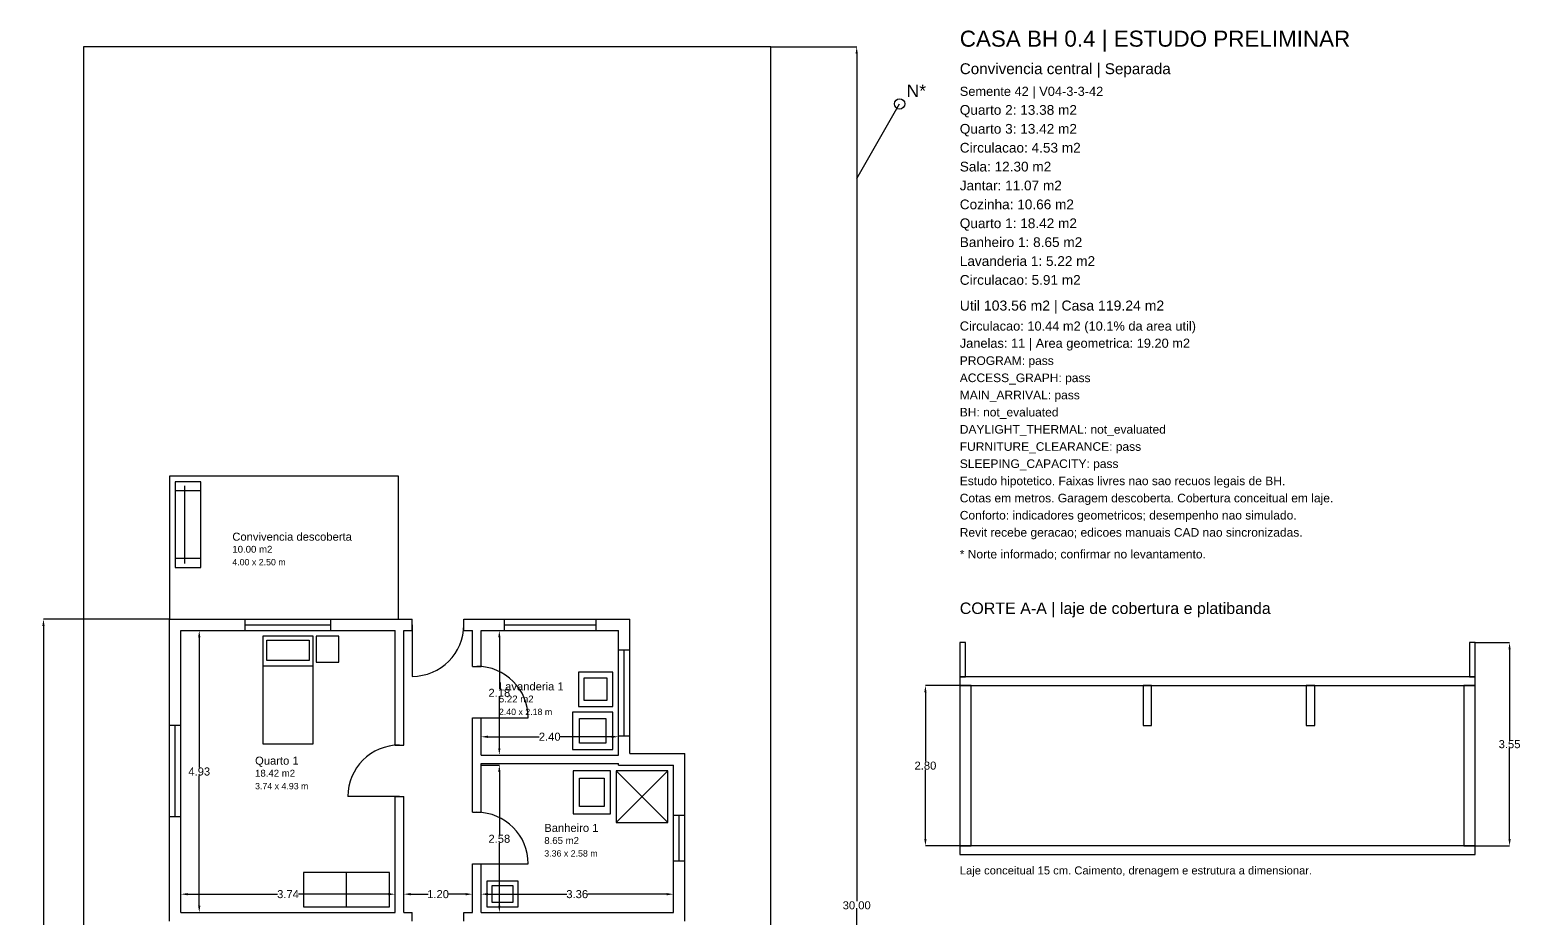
# Model space of a CAD drawing. Header units: millimetres. Extents: x -939 to 107086, y -1492 to 30295.
# Drawn here: x 81061 to 107086, y 14775 to 30295 of the extents above; entities that cross this region are included whole.
import ezdxf

# ---------------------------------------------------------------- set-up
doc = ezdxf.new("R2010")
doc.units = ezdxf.units.MM
doc.header["$MEASUREMENT"] = 0
for name, color, linetype in [('CASA_COBERTURA', 2, 'Continuous'), ('CASA_COTAS', 6, 'Continuous'), ('CASA_ESTUDO', 8, 'Continuous'), ('CASA_EXTERNO', 3, 'Continuous'), ('CASA_JANELAS', 4, 'Continuous'), ('CASA_LOTE', 8, 'Continuous'), ('CASA_MOVEIS', 3, 'Continuous'), ('CASA_PAREDES', 7, 'Continuous'), ('CASA_PORTAS', 2, 'Continuous'), ('CASA_TEXTOS', 7, 'Continuous')]:
    doc.layers.add(name, color=color, linetype=linetype)
doc.styles.get("Standard").update_dxf_attribs({"font": 'arial.ttf'})
doc.dimstyles.get("Standard").update_dxf_attribs({"dimtxt": 0.18, "dimasz": 0.18, "dimexe": 0.18, "dimexo": 0.0625, "dimgap": 0.09, "dimtad": 0, "dimtih": 1, "dimtoh": 1, "dimdec": 4, "dimzin": 0, "dimdsep": 46, "dimtxsty": 'Standard', "dimcen": 0.09, "dimadec": 0, "dimazin": 0, "dimtfac": 1, "dimtdec": 4, "dimtofl": 0, "dimtmove": 0, "dimatfit": 3, "dimfxl": 1, "dimtolj": 1, "dimtzin": 0, "dimarcsym": 0})

# ---------------------------------------------------------------- blocks, each defined once
blk = doc.blocks.new('*D52')
at = {"layer": 'CASA_COTAS', "color": 0, "lineweight": -2, "transparency": 16777216}
for p, q in [((83700, 14875), (83700, 15195)), ((83820, 15195), (85388, 15195)), ((87320, 15195), (85752, 15195)), ((87440, 14875), (87440, 15195))]:
    blk.add_line(p, q, dxfattribs=at)
at = {"layer": 'CASA_COTAS', "color": 0, "transparency": 16777216}
for points in [[(83820, 15215), (83820, 15175), (83700, 15195)], [(87320, 15215), (87320, 15175), (87440, 15195)]]:
    blk.add_solid(points, dxfattribs=at)
at = {"layer": 'Defpoints', "color": 0, "transparency": 16777216}
for p in [(87440, 15195), (83700, 14875), (87440, 14875)]:
    blk.add_point(p, dxfattribs=at)
at = {"layer": 'CASA_COTAS', "color": 0, "transparency": 16777216, "insert": (85570, 15195), "char_height": 140, "attachment_point": 5}
blk.add_mtext('\\A1;3.74', dxfattribs=at)
blk = doc.blocks.new('*D53')
at = {"layer": 'CASA_COTAS', "color": 0, "lineweight": -2, "transparency": 16777216}
for p, q in [((83700, 19800), (84020, 19800)), ((84020, 19680), (84020, 17409)), ((84020, 14995), (84020, 17266)), ((83700, 14875), (84020, 14875))]:
    blk.add_line(p, q, dxfattribs=at)
at = {"layer": 'CASA_COTAS', "color": 0, "transparency": 16777216}
for points in [[(84000, 19680), (84040, 19680), (84020, 19800)], [(84000, 14995), (84040, 14995), (84020, 14875)]]:
    blk.add_solid(points, dxfattribs=at)
at = {"layer": 'Defpoints', "color": 0, "transparency": 16777216}
for p in [(83700, 19800), (84020, 19800), (83700, 14875)]:
    blk.add_point(p, dxfattribs=at)
at = {"layer": 'CASA_COTAS', "color": 0, "transparency": 16777216, "insert": (84020, 17337), "char_height": 140, "attachment_point": 5}
blk.add_mtext('\\A1;4.93', dxfattribs=at)
blk = doc.blocks.new('*D54')
at = {"layer": 'CASA_COTAS', "color": 0, "lineweight": -2, "transparency": 16777216}
for p, q in [((88940, 14875), (88940, 15195)), ((89060, 15195), (90438, 15195)), ((92180, 15195), (90802, 15195)), ((92300, 14875), (92300, 15195))]:
    blk.add_line(p, q, dxfattribs=at)
at = {"layer": 'CASA_COTAS', "color": 0, "transparency": 16777216}
for points in [[(89060, 15215), (89060, 15175), (88940, 15195)], [(92180, 15215), (92180, 15175), (92300, 15195)]]:
    blk.add_solid(points, dxfattribs=at)
at = {"layer": 'Defpoints', "color": 0, "transparency": 16777216}
for p in [(92300, 15195), (88940, 14875), (92300, 14875)]:
    blk.add_point(p, dxfattribs=at)
at = {"layer": 'CASA_COTAS', "color": 0, "transparency": 16777216, "insert": (90620, 15195), "char_height": 140, "attachment_point": 5}
blk.add_mtext('\\A1;3.36', dxfattribs=at)
blk = doc.blocks.new('*D55')
at = {"layer": 'CASA_COTAS', "color": 0, "lineweight": -2, "transparency": 16777216}
for p, q in [((88940, 17450), (89260, 17450)), ((89260, 17330), (89260, 16234)), ((89260, 14995), (89260, 16091)), ((88940, 14875), (89260, 14875))]:
    blk.add_line(p, q, dxfattribs=at)
at = {"layer": 'CASA_COTAS', "color": 0, "transparency": 16777216}
for points in [[(89240, 17330), (89280, 17330), (89260, 17450)], [(89240, 14995), (89280, 14995), (89260, 14875)]]:
    blk.add_solid(points, dxfattribs=at)
at = {"layer": 'Defpoints', "color": 0, "transparency": 16777216}
for p in [(88940, 17450), (89260, 17450), (88940, 14875)]:
    blk.add_point(p, dxfattribs=at)
at = {"layer": 'CASA_COTAS', "color": 0, "transparency": 16777216, "insert": (89260, 16162), "char_height": 140, "attachment_point": 5}
blk.add_mtext('\\A1;2.58', dxfattribs=at)
blk = doc.blocks.new('*D56')
at = {"layer": 'CASA_COTAS', "color": 0, "lineweight": -2, "transparency": 16777216}
for p, q in [((88940, 17625), (88940, 17945)), ((89060, 17945), (89957, 17945)), ((91220, 17945), (90323, 17945)), ((91340, 17625), (91340, 17945))]:
    blk.add_line(p, q, dxfattribs=at)
at = {"layer": 'CASA_COTAS', "color": 0, "transparency": 16777216}
for points in [[(89060, 17965), (89060, 17925), (88940, 17945)], [(91220, 17965), (91220, 17925), (91340, 17945)]]:
    blk.add_solid(points, dxfattribs=at)
at = {"layer": 'Defpoints', "color": 0, "transparency": 16777216}
for p in [(91340, 17945), (88940, 17625), (91340, 17625)]:
    blk.add_point(p, dxfattribs=at)
at = {"layer": 'CASA_COTAS', "color": 0, "transparency": 16777216, "insert": (90140, 17945), "char_height": 140, "attachment_point": 5}
blk.add_mtext('\\A1;2.40', dxfattribs=at)
blk = doc.blocks.new('*D57')
at = {"layer": 'CASA_COTAS', "color": 0, "lineweight": -2, "transparency": 16777216}
for p, q in [((88940, 19800), (89260, 19800)), ((89260, 19680), (89260, 18784)), ((89260, 17745), (89260, 18641)), ((88940, 17625), (89260, 17625))]:
    blk.add_line(p, q, dxfattribs=at)
at = {"layer": 'CASA_COTAS', "color": 0, "transparency": 16777216}
for points in [[(89240, 19680), (89280, 19680), (89260, 19800)], [(89240, 17745), (89280, 17745), (89260, 17625)]]:
    blk.add_solid(points, dxfattribs=at)
at = {"layer": 'Defpoints', "color": 0, "transparency": 16777216}
for p in [(88940, 19800), (89260, 19800), (88940, 17625)]:
    blk.add_point(p, dxfattribs=at)
at = {"layer": 'CASA_COTAS', "color": 0, "transparency": 16777216, "insert": (89260, 18712), "char_height": 140, "attachment_point": 5}
blk.add_mtext('\\A1;2.18', dxfattribs=at)
blk = doc.blocks.new('*D58')
at = {"layer": 'CASA_COTAS', "color": 0, "lineweight": -2, "transparency": 16777216}
for p, q in [((87590, 14875), (87590, 15195)), ((87710, 15195), (88015, 15195)), ((88670, 15195), (88365, 15195)), ((88790, 14875), (88790, 15195))]:
    blk.add_line(p, q, dxfattribs=at)
at = {"layer": 'CASA_COTAS', "color": 0, "transparency": 16777216}
for points in [[(87710, 15215), (87710, 15175), (87590, 15195)], [(88670, 15215), (88670, 15175), (88790, 15195)]]:
    blk.add_solid(points, dxfattribs=at)
at = {"layer": 'Defpoints', "color": 0, "transparency": 16777216}
for p in [(88790, 15195), (87590, 14875), (88790, 14875)]:
    blk.add_point(p, dxfattribs=at)
at = {"layer": 'CASA_COTAS', "color": 0, "transparency": 16777216, "insert": (88190, 15195), "char_height": 140, "attachment_point": 5}
blk.add_mtext('\\A1;1.20', dxfattribs=at)
blk = doc.blocks.new('*D60')
at = {"layer": 'CASA_COTAS', "color": 0, "lineweight": -2, "transparency": 16777216}
for p, q in [((83500, 20000), (81300, 20000)), ((81300, 19880), (81300, 13322)), ((81300, 6620), (81300, 13178)), ((83500, 6500), (81300, 6500))]:
    blk.add_line(p, q, dxfattribs=at)
at = {"layer": 'CASA_COTAS', "color": 0, "transparency": 16777216}
for points in [[(81280, 19880), (81320, 19880), (81300, 20000)], [(81280, 6620), (81320, 6620), (81300, 6500)]]:
    blk.add_solid(points, dxfattribs=at)
at = {"layer": 'Defpoints', "color": 0, "transparency": 16777216}
for p in [(81300, 20000), (83500, 20000), (83500, 6500)]:
    blk.add_point(p, dxfattribs=at)
at = {"layer": 'CASA_COTAS', "color": 0, "transparency": 16777216, "insert": (81300, 13250), "char_height": 140, "attachment_point": 5}
blk.add_mtext('\\A1;13.50', dxfattribs=at)
blk = doc.blocks.new('*D62')
at = {"layer": 'CASA_COTAS', "color": 0, "lineweight": -2, "transparency": 16777216}
for p, q in [((94000, 30000), (95500, 30000)), ((95500, 29880), (95500, 15072)), ((95500, 120), (95500, 14928)), ((94000, 0), (95500, 0))]:
    blk.add_line(p, q, dxfattribs=at)
at = {"layer": 'CASA_COTAS', "color": 0, "transparency": 16777216}
for points in [[(95480, 29880), (95520, 29880), (95500, 30000)], [(95480, 120), (95520, 120), (95500, 0)]]:
    blk.add_solid(points, dxfattribs=at)
at = {"layer": 'Defpoints', "color": 0, "transparency": 16777216}
for p in [(94000, 30000), (95500, 30000), (94000, 0)]:
    blk.add_point(p, dxfattribs=at)
at = {"layer": 'CASA_COTAS', "color": 0, "transparency": 16777216, "insert": (95500, 15000), "char_height": 140, "attachment_point": 5}
blk.add_mtext('\\A1;30.00', dxfattribs=at)
blk = doc.blocks.new('*D63')
at = {"layer": 'CASA_COTAS', "color": 0, "lineweight": -2, "transparency": 16777216}
for p, q in [((97300, 18840), (96700, 18840)), ((96700, 18720), (96700, 17512)), ((96700, 16160), (96700, 17368)), ((97300, 16040), (96700, 16040))]:
    blk.add_line(p, q, dxfattribs=at)
at = {"layer": 'CASA_COTAS', "color": 0, "transparency": 16777216}
for points in [[(96680, 18720), (96720, 18720), (96700, 18840)], [(96680, 16160), (96720, 16160), (96700, 16040)]]:
    blk.add_solid(points, dxfattribs=at)
at = {"layer": 'Defpoints', "color": 0, "transparency": 16777216}
for p in [(96700, 18840), (97300, 18840), (97300, 16040)]:
    blk.add_point(p, dxfattribs=at)
at = {"layer": 'CASA_COTAS', "color": 0, "transparency": 16777216, "insert": (96700, 17440), "char_height": 140, "attachment_point": 5}
blk.add_mtext('\\A1;2.80', dxfattribs=at)
blk = doc.blocks.new('*D64')
at = {"layer": 'CASA_COTAS', "color": 0, "lineweight": -2, "transparency": 16777216}
for p, q in [((106300, 19590), (106900, 19590)), ((106900, 19470), (106900, 17887)), ((106900, 16160), (106900, 17743)), ((106300, 16040), (106900, 16040))]:
    blk.add_line(p, q, dxfattribs=at)
at = {"layer": 'CASA_COTAS', "color": 0, "transparency": 16777216}
for points in [[(106880, 19470), (106920, 19470), (106900, 19590)], [(106880, 16160), (106920, 16160), (106900, 16040)]]:
    blk.add_solid(points, dxfattribs=at)
at = {"layer": 'Defpoints', "color": 0, "transparency": 16777216}
for p in [(106300, 19590), (106900, 19590), (106300, 16040)]:
    blk.add_point(p, dxfattribs=at)
at = {"layer": 'CASA_COTAS', "color": 0, "transparency": 16777216, "insert": (106900, 17815), "char_height": 140, "attachment_point": 5}
blk.add_mtext('\\A1;3.55', dxfattribs=at)

msp = doc.modelspace()

# ---------------------------------------------------------------- linework, layer by layer
at = {"layer": 'CASA_COBERTURA'}
for points in [[(97300, 18990), (97400, 18990), (97400, 19590), (97300, 19590)], [(106200, 18990), (106300, 18990), (106300, 19590), (106200, 19590)], [(97300, 18840), (106300, 18840), (106300, 18990), (97300, 18990)]]:
    msp.add_lwpolyline(points, close=True, dxfattribs=at)
at = {"layer": 'CASA_ESTUDO'}
msp.add_line((95500, 27700), (96250, 28999.038), dxfattribs=at)
for points in [[(97300, 16040), (97500, 16040), (97500, 18840), (97300, 18840)], [(100500, 18140), (100650, 18140), (100650, 18840), (100500, 18840)], [(103350, 18140), (103500, 18140), (103500, 18840), (103350, 18840)], [(106100, 16040), (106300, 16040), (106300, 18840), (106100, 18840)], [(97300, 15890), (106300, 15890), (106300, 16040), (97300, 16040)]]:
    msp.add_lwpolyline(points, close=True, dxfattribs=at)
msp.add_circle((96250, 28999.038), 90, dxfattribs=at)
at = {"layer": 'CASA_EXTERNO'}
msp.add_lwpolyline([(83500, 20000), (87500, 20000), (87500, 22500), (83500, 22500)], close=True, dxfattribs=at)
at = {"layer": 'CASA_JANELAS'}
for p, q in [((84819.95, 20000), (86319.95, 20000)), ((84819.95, 19900), (86319.95, 19900)), ((84819.95, 19800), (86319.95, 19800)), ((89352.4, 20000), (90952.4, 20000)), ((89352.4, 19900), (90952.4, 19900)), ((89352.4, 19800), (90952.4, 19800)), ((91339.9, 17962.5), (91339.9, 19462.5)), ((91439.9, 17962.5), (91439.9, 19462.5)), ((91539.9, 17962.5), (91539.9, 19462.5)), ((83500, 16550), (83500, 18150)), ((83600, 16550), (83600, 18150)), ((83700, 16550), (83700, 18150)), ((92300, 15775), (92300, 16575)), ((92400, 15775), (92400, 16575)), ((92500, 15775), (92500, 16575))]:
    msp.add_line(p, q, dxfattribs=at)
at = {"layer": 'CASA_LOTE'}
msp.add_lwpolyline([(82000, 0), (94000, 0), (94000, 30000), (82000, 30000)], close=True, dxfattribs=at)
at = {"layer": 'CASA_MOVEIS'}
for points in [[(83600, 20900), (84050, 20900), (84050, 22400), (83600, 22400)], [(85129.95, 17820), (86009.95, 17820), (86009.95, 19700), (85129.95, 19700)], [(86059.95, 19250), (86459.95, 19250), (86459.95, 19700), (86059.95, 19700)], [(90639.9, 18475), (91239.9, 18475), (91239.9, 19075), (90639.9, 19075)], [(90539.9, 17725), (91239.9, 17725), (91239.9, 18375), (90539.9, 18375)], [(90550, 16600), (91200, 16600), (91200, 17350), (90550, 17350)], [(91300, 16450), (92200, 16450), (92200, 17350), (91300, 17350)], [(85839.9, 14975), (87339.9, 14975), (87339.9, 15575), (85839.9, 15575)], [(89039.9, 14975), (89589.9, 14975), (89589.9, 15425), (89039.9, 15425)]]:
    msp.add_lwpolyline(points, close=True, dxfattribs=at)
for points in [[(84050, 22240), (83600, 22240)], [(83760, 22330), (83760, 20970)], [(84050, 21060), (83600, 21060)], [(85939.95, 19280), (85199.95, 19280), (85199.95, 19630), (85939.95, 19630), (85939.95, 19280)], [(86009.95, 19180), (85129.95, 19180)], [(90741.9, 18577), (90741.9, 18973), (91137.9, 18973), (91137.9, 18577), (90741.9, 18577)], [(90658.9, 17835.5), (90658.9, 18264.5), (91120.9, 18264.5), (91120.9, 17835.5), (90658.9, 17835.5)], [(91089.5, 16727.5), (90660.5, 16727.5), (90660.5, 17222.5), (91089.5, 17222.5), (91089.5, 16727.5)], [(92200, 16450), (91300, 17350)], [(92200, 17350), (91300, 16450)], [(86589.9, 14975), (86589.9, 15575)], [(89496.4, 15051.5), (89133.4, 15051.5), (89133.4, 15348.5), (89496.4, 15348.5), (89496.4, 15051.5)]]:
    msp.add_lwpolyline(points, dxfattribs=at)
at = {"layer": 'CASA_PAREDES'}
for p, q in [((83500, 19900), (83500, 20000)), ((83500, 20000), (83700, 20000)), ((83500, 19900), (83500, 19900)), ((83500, 19800), (83500, 19900)), ((83500, 19462.5), (83500, 19800)), ((83500, 19800), (83500, 19800)), ((83700, 20000), (83700, 20000)), ((83700, 20000), (84722.594, 20000)), ((83700, 19800), (84722.594, 19800)), ((83700, 19462.5), (83700, 19800)), ((83700, 19800), (83700, 19800)), ((84722.594, 20000), (84819.95, 20000)), ((84722.594, 19800), (84819.95, 19800)), ((84819.95, 19900), (84819.95, 20000)), ((84819.95, 19800), (84819.95, 19900)), ((84819.95, 19900), (84819.95, 19900)), ((86319.95, 19900), (86319.95, 20000)), ((86319.95, 20000), (86700, 20000)), ((86319.95, 19800), (86319.95, 19900)), ((86319.95, 19900), (86319.95, 19900)), ((86319.95, 19800), (86700, 19800)), ((86700, 20000), (86700, 20000)), ((86700, 20000), (86850, 20000)), ((86700, 19800), (86700, 19800)), ((86700, 19800), (86850, 19800)), ((86850, 20000), (86850, 20000)), ((86850, 20000), (87245.189, 20000)), ((86850, 19800), (86850, 19800)), ((86850, 19800), (87245.189, 19800)), ((87245.189, 20000), (87245.189, 20000)), ((87245.189, 20000), (87395.189, 20000)), ((87245.189, 19800), (87245.189, 19800)), ((87245.189, 19800), (87395.189, 19800)), ((87395.189, 20000), (87395.189, 20000)), ((87395.189, 20000), (87439.9, 20000)), ((87395.189, 19800), (87395.189, 19800)), ((87395.189, 19800), (87439.9, 19800)), ((87439.9, 20000), (87439.9, 20000)), ((87439.9, 20000), (87495.189, 20000)), ((87439.9, 19462.5), (87439.9, 19800)), ((87439.9, 19800), (87439.9, 19800)), ((87495.189, 20000), (87545.189, 20000)), ((87545.189, 20000), (87589.9, 20000)), ((87589.9, 20000), (87589.9, 20000)), ((87589.9, 20000), (87739.9, 20000)), ((87589.9, 19462.5), (87589.9, 19800)), ((87589.9, 19800), (87589.9, 19800)), ((87589.9, 19800), (87739.9, 19800)), ((87739.9, 19900), (87739.9, 20000)), ((87739.9, 19800), (87739.9, 19900)), ((87739.9, 19900), (87739.9, 19900)), ((88639.9, 19900), (88639.9, 20000)), ((88639.9, 20000), (88745.189, 20000)), ((88639.9, 19800), (88639.9, 19900)), ((88639.9, 19900), (88639.9, 19900)), ((88639.9, 19800), (88745.189, 19800)), ((88745.189, 20000), (88745.189, 20000)), ((88745.189, 20000), (88789.9, 20000)), ((88745.189, 19800), (88745.189, 19800)), ((88745.189, 19800), (88789.9, 19800)), ((88789.9, 20000), (88789.9, 20000)), ((88789.9, 20000), (88939.9, 20000)), ((88789.9, 19462.5), (88789.9, 19800)), ((88789.9, 19800), (88789.9, 19800)), ((88939.9, 20000), (88939.9, 20000)), ((88939.9, 20000), (89352.4, 20000)), ((88939.9, 19800), (89352.4, 19800)), ((88939.9, 19462.5), (88939.9, 19800)), ((88939.9, 19800), (88939.9, 19800)), ((89352.4, 19900), (89352.4, 20000)), ((89352.4, 19800), (89352.4, 19900)), ((89352.4, 19900), (89352.4, 19900)), ((90952.4, 19900), (90952.4, 20000)), ((90952.4, 20000), (91272.594, 20000)), ((90952.4, 19800), (90952.4, 19900)), ((90952.4, 19900), (90952.4, 19900)), ((90952.4, 19800), (91272.594, 19800)), ((91272.594, 20000), (91339.9, 20000)), ((91272.594, 19800), (91339.9, 19800)), ((91339.9, 20000), (91339.9, 20000)), ((91339.9, 20000), (91539.9, 20000)), ((91339.9, 19462.5), (91339.9, 19800)), ((91339.9, 19800), (91339.9, 19800)), ((91539.9, 19900), (91539.9, 20000)), ((91539.9, 19900), (91539.9, 19900)), ((91539.9, 19800), (91539.9, 19900)), ((91539.9, 19462.5), (91539.9, 19800)), ((91539.9, 19800), (91539.9, 19800)), ((83500, 19175), (83500, 19462.5)), ((83700, 19175), (83700, 19462.5)), ((87439.9, 19175), (87439.9, 19462.5)), ((87589.9, 19175), (87589.9, 19462.5)), ((88789.9, 19175), (88789.9, 19462.5)), ((88939.9, 19175), (88939.9, 19462.5)), ((91339.9, 19462.5), (91539.9, 19462.5)), ((83500, 18275), (83500, 19175)), ((83700, 18275), (83700, 19175)), ((87439.9, 18275), (87439.9, 19175)), ((87589.9, 18275), (87589.9, 19175)), ((88789.9, 19175), (88939.9, 19175)), ((83500, 18150), (83500, 18275)), ((83700, 18150), (83700, 18275)), ((87439.9, 18150), (87439.9, 18275)), ((87589.9, 18150), (87589.9, 18275)), ((88789.9, 18150), (88789.9, 18275)), ((88789.9, 18275), (88939.9, 18275)), ((88939.9, 18150), (88939.9, 18275)), ((83500, 18150), (83700, 18150)), ((87439.9, 17962.5), (87439.9, 18150)), ((87439.9, 17800), (87439.9, 17962.5)), ((87589.9, 17962.5), (87589.9, 18150)), ((87589.9, 17800), (87589.9, 17962.5)), ((88789.9, 17962.5), (88789.9, 18150)), ((88789.9, 17800), (88789.9, 17962.5)), ((88939.9, 17962.5), (88939.9, 18150)), ((88939.9, 17800), (88939.9, 17962.5)), ((91339.9, 17800), (91339.9, 17962.5)), ((91339.9, 17962.5), (91539.9, 17962.5)), ((91539.9, 17800), (91539.9, 17962.5)), ((87439.9, 17800), (87495.189, 17800)), ((87495.189, 17800), (87545.189, 17800)), ((87545.189, 17800), (87589.9, 17800)), ((88789.9, 17650), (88789.9, 17800)), ((88939.9, 17650), (88939.9, 17800)), ((91339.9, 17650), (91339.9, 17800)), ((91539.9, 17650), (91539.9, 17800)), ((88789.9, 17625), (88789.9, 17650)), ((88789.9, 17550), (88789.9, 17625)), ((88789.9, 17550), (88789.9, 17550)), ((88789.9, 17475), (88789.9, 17550)), ((88789.9, 17450), (88789.9, 17475)), ((88789.9, 16900), (88789.9, 17450)), ((88939.9, 17625), (88939.9, 17650)), ((88939.9, 17625), (88939.9, 17625)), ((88939.9, 17625), (89352.4, 17625)), ((88939.9, 17475), (88939.9, 17475)), ((88939.9, 17475), (89352.4, 17475)), ((88939.9, 17450), (88939.9, 17475)), ((88939.9, 16900), (88939.9, 17450)), ((89352.4, 17625), (89550, 17625)), ((89352.4, 17475), (89550, 17475)), ((89550, 17625), (89550, 17625)), ((89550, 17625), (89700, 17625)), ((89550, 17475), (89550, 17475)), ((89550, 17475), (89700, 17475)), ((89700, 17625), (89700, 17625)), ((89700, 17625), (89772.594, 17625)), ((89700, 17475), (89700, 17475)), ((89700, 17475), (89772.594, 17475)), ((89772.594, 17625), (90952.4, 17625)), ((89772.594, 17475), (90952.4, 17475)), ((90952.4, 17625), (91272.594, 17625)), ((90952.4, 17475), (91272.594, 17475)), ((91272.594, 17625), (91339.9, 17625)), ((91272.594, 17475), (91339.9, 17475)), ((91339.9, 17625), (91339.9, 17650)), ((91339.9, 17625), (91339.9, 17625)), ((91339.9, 17475), (91339.9, 17475)), ((91339.9, 17450), (91339.9, 17475)), ((91339.9, 17450), (91539.9, 17450)), ((91539.9, 17650), (91539.9, 17650)), ((91539.9, 17650), (92300, 17650)), ((91539.9, 17450), (91539.9, 17450)), ((91539.9, 17450), (92300, 17450)), ((92300, 17650), (92300, 17650)), ((92300, 17650), (92500, 17650)), ((92300, 17450), (92300, 17450)), ((92300, 16900), (92300, 17450)), ((92500, 17625), (92500, 17650)), ((92500, 17550), (92500, 17625)), ((92500, 17550), (92500, 17550)), ((92500, 17475), (92500, 17550)), ((92500, 17450), (92500, 17475)), ((92500, 16900), (92500, 17450)), ((87439.9, 16625), (87439.9, 16900)), ((87439.9, 16900), (87495.189, 16900)), ((87495.189, 16900), (87545.189, 16900)), ((87545.189, 16900), (87589.9, 16900)), ((87589.9, 16625), (87589.9, 16900)), ((88789.9, 16625), (88789.9, 16900)), ((88939.9, 16625), (88939.9, 16900)), ((92300, 16625), (92300, 16900)), ((92500, 16625), (92500, 16900)), ((83500, 15775), (83500, 16550)), ((83500, 16550), (83700, 16550)), ((83700, 15775), (83700, 16550)), ((87439.9, 16575), (87439.9, 16625)), ((87439.9, 16550), (87439.9, 16575)), ((87439.9, 15775), (87439.9, 16550)), ((87589.9, 16575), (87589.9, 16625)), ((87589.9, 16550), (87589.9, 16575)), ((87589.9, 15775), (87589.9, 16550)), ((88789.9, 16625), (88939.9, 16625)), ((92300, 16575), (92300, 16625)), ((92300, 16575), (92500, 16575)), ((92500, 16575), (92500, 16625)), ((83500, 15725), (83500, 15775)), ((83500, 14875), (83500, 15725)), ((83700, 15725), (83700, 15775)), ((83700, 14875), (83700, 15725)), ((87439.9, 15725), (87439.9, 15775)), ((87439.9, 14875), (87439.9, 15725)), ((87589.9, 15725), (87589.9, 15775)), ((87589.9, 14875), (87589.9, 15725)), ((88789.9, 14875), (88789.9, 15725)), ((88789.9, 15725), (88939.9, 15725)), ((88939.9, 14875), (88939.9, 15725)), ((92300, 15725), (92300, 15775)), ((92300, 15775), (92500, 15775)), ((92300, 14875), (92300, 15725)), ((92500, 15725), (92500, 15775)), ((92500, 14875), (92500, 15725)), ((83500, 14800), (83500, 14875)), ((83500, 14875), (83500, 14875)), ((83700, 14875), (84722.594, 14875)), ((83700, 14875), (83700, 14875)), ((84722.594, 14875), (84819.95, 14875)), ((84819.95, 14875), (86222.594, 14875)), ((86222.594, 14875), (86319.95, 14875)), ((86319.95, 14875), (86700, 14875)), ((86700, 14875), (86700, 14875)), ((86700, 14875), (86850, 14875)), ((86850, 14875), (86850, 14875)), ((86850, 14875), (87245.189, 14875)), ((87245.189, 14875), (87245.189, 14875)), ((87245.189, 14875), (87395.189, 14875)), ((87395.189, 14875), (87395.189, 14875)), ((87395.189, 14875), (87439.9, 14875)), ((87439.9, 14875), (87439.9, 14875)), ((87589.9, 14875), (87739.9, 14875)), ((87589.9, 14875), (87589.9, 14875)), ((87739.9, 14800), (87739.9, 14875)), ((88639.9, 14800), (88639.9, 14875)), ((88639.9, 14875), (88745.189, 14875)), ((88745.189, 14875), (88745.189, 14875)), ((88745.189, 14875), (88789.9, 14875)), ((88789.9, 14875), (88789.9, 14875)), ((88939.9, 14875), (89352.4, 14875)), ((88939.9, 14875), (88939.9, 14875)), ((89352.4, 14875), (89550, 14875)), ((89550, 14875), (89550, 14875)), ((89550, 14875), (89700, 14875)), ((89700, 14875), (89700, 14875)), ((89700, 14875), (89772.594, 14875)), ((89772.594, 14875), (90952.4, 14875)), ((90952.4, 14875), (91272.594, 14875)), ((91272.594, 14875), (91339.9, 14875)), ((91339.9, 14875), (91339.9, 14875)), ((91339.9, 14875), (91539.9, 14875)), ((91539.9, 14875), (91539.9, 14875)), ((91539.9, 14875), (92300, 14875)), ((92300, 14875), (92300, 14875)), ((92500, 14800), (92500, 14875)), ((92500, 14875), (92500, 14875)), ((83500, 14800), (83500, 14800)), ((83500, 14725), (83500, 14800)), ((87739.9, 14725), (87739.9, 14800)), ((87739.9, 14800), (87739.9, 14800)), ((88639.9, 14725), (88639.9, 14800)), ((88639.9, 14800), (88639.9, 14800)), ((92500, 14800), (92500, 14800)), ((92500, 14725), (92500, 14800))]:
    msp.add_line(p, q, dxfattribs=at)
at = {"layer": 'CASA_PORTAS'}
for p, q in [((87739.9, 19900), (87739.9, 19000)), ((88864.9, 18275), (89764.9, 18275)), ((87514.9, 16900), (86614.9, 16900)), ((88864.9, 15725), (89764.9, 15725))]:
    msp.add_line(p, q, dxfattribs=at)
for centre, start, end in [((87739.9, 19900), 270, 0), ((88864.9, 18275), 0, 90), ((87514.9, 16900), 90, 180), ((88864.9, 15725), 0, 90)]:
    msp.add_arc(centre, 900, start, end, dxfattribs=at)

# ---------------------------------------------------------------- texts
at = {"layer": 'CASA_TEXTOS'}
for s, height, p in [('CASA BH 0.4 | ESTUDO PRELIMINAR', 280, (97300, 30000)), ('Convivencia central | Separada', 190, (97300, 29520)), ('N*', 220, (96370, 29119.038)), ('Semente 42 | V04-3-3-42', 160, (97300, 29140)), ('Quarto 2: 13.38 m2', 170, (97300, 28810)), ('Quarto 3: 13.42 m2', 170, (97300, 28480)), ('Circulacao: 4.53 m2', 170, (97300, 28150)), ('Sala: 12.30 m2', 170, (97300, 27820)), ('Jantar: 11.07 m2', 170, (97300, 27490)), ('Cozinha: 10.66 m2', 170, (97300, 27160)), ('Quarto 1: 18.42 m2', 170, (97300, 26830)), ('Banheiro 1: 8.65 m2', 170, (97300, 26500)), ('Lavanderia 1: 5.22 m2', 170, (97300, 26170)), ('Circulacao: 5.91 m2', 170, (97300, 25840)), ('Util 103.56 m2 | Casa 119.24 m2', 175, (97300, 25390)), ('Circulacao: 10.44 m2 (10.1% da area util)', 160, (97300, 25040)), ('Janelas: 11 | Area geometrica: 19.20 m2', 160, (97300, 24740)), ('PROGRAM: pass', 150, (97300, 24440)), ('ACCESS_GRAPH: pass', 150, (97300, 24140)), ('MAIN_ARRIVAL: pass', 150, (97300, 23840)), ('BH: not_evaluated', 150, (97300, 23540)), ('DAYLIGHT_THERMAL: not_evaluated', 150, (97300, 23240)), ('FURNITURE_CLEARANCE: pass', 150, (97300, 22940)), ('SLEEPING_CAPACITY: pass', 150, (97300, 22640)), ('Estudo hipotetico. Faixas livres nao sao recuos legais de BH.', 150, (97300, 22340)), ('Cotas em metros. Garagem descoberta. Cobertura conceitual em laje.', 150, (97300, 22040)), ('Conforto: indicadores geometricos; desempenho nao simulado.', 150, (97300, 21740)), ('Convivencia descoberta', 140, (84598, 21370)), ('Revit recebe geracao; edicoes manuais CAD nao sincronizadas.', 150, (97300, 21440)), ('10.00 m2', 120, (84598, 21160)), ('* Norte informado; confirmar no levantamento.', 150, (97300, 21060)), ('4.00 x 2.50 m', 110, (84598, 20940)), ('CORTE A-A | laje de cobertura e platibanda', 200, (97300, 20090)), ('Lavanderia 1', 140, (89252.4, 18754.75)), ('5.22 m2', 120, (89252.4, 18544.75)), ('2.40 x 2.18 m', 110, (89252.4, 18324.75)), ('Quarto 1', 140, (84994.95, 17457.5)), ('18.42 m2', 120, (84994.95, 17247.5)), ('3.74 x 4.93 m', 110, (84994.95, 17027.5)), ('Banheiro 1', 140, (90044.95, 16282.5)), ('8.65 m2', 120, (90044.95, 16072.5)), ('3.36 x 2.58 m', 110, (90044.95, 15852.5)), ('Laje conceitual 15 cm. Caimento, drenagem e estrutura a dimensionar.', 140, (97300, 15540))]:
    msp.add_text(s, height=height, dxfattribs=at).set_placement(p)

# ---------------------------------------------------------------- dimensions: what is measured, and where the dimension line sits
at = {"layer": 'CASA_COTAS'}
for base, p1, p2, picture, middle in [((95500, 30000), (94000, 0), (94000, 30000), '*D62', (95500, 15000)), ((81300, 20000), (83500, 6500), (83500, 20000), '*D60', (81300, 13250)), ((84020, 19800), (83700, 14875), (83700, 19800), '*D53', (84020, 17337.5)), ((89259.899835438, 19800), (88939.899835437, 17625), (88939.899835437, 19800), '*D57', (89259.899835438, 18712.5)), ((106900, 19590), (106300, 16040), (106300, 19590), '*D64', (106900, 17815)), ((96700, 18840), (97300, 16040), (97300, 18840), '*D63', (96700, 17440)), ((89259.899835438, 17450), (88939.899835437, 14875), (88939.899835437, 17450), '*D55', (89259.899835438, 16162.5))]:
    dim = msp.add_linear_dim(base=base, p1=p1, p2=p2, angle=90, dimstyle='Standard', override={"dimtxt": 140, "dimasz": 120, "dimdec": 2, "dimlfac": 0.001, "dimpost": '<>'}, dxfattribs=at)
    dim.commit()
    dim.dimension.update_dxf_attribs({"geometry": picture, "text_midpoint": middle})
for base, p1, p2, picture, middle in [((91339.9, 17945), (88939.9, 17625), (91339.9, 17625), '*D56', (90139.9, 17945)), ((87439.9, 15195), (83700, 14875), (87439.9, 14875), '*D52', (85569.95, 15195)), ((88789.9, 15195), (87589.9, 14875), (88789.9, 14875), '*D58', (88189.9, 15195)), ((92300, 15195), (88939.9, 14875), (92300, 14875), '*D54', (90619.95, 15195))]:
    dim = msp.add_linear_dim(base=base, p1=p1, p2=p2, dimstyle='Standard', override={"dimtxt": 140, "dimasz": 120, "dimdec": 2, "dimlfac": 0.001, "dimpost": '<>'}, dxfattribs=at)
    dim.commit()
    dim.dimension.update_dxf_attribs({"geometry": picture, "text_midpoint": middle})

doc.saveas('drawing.dxf')
